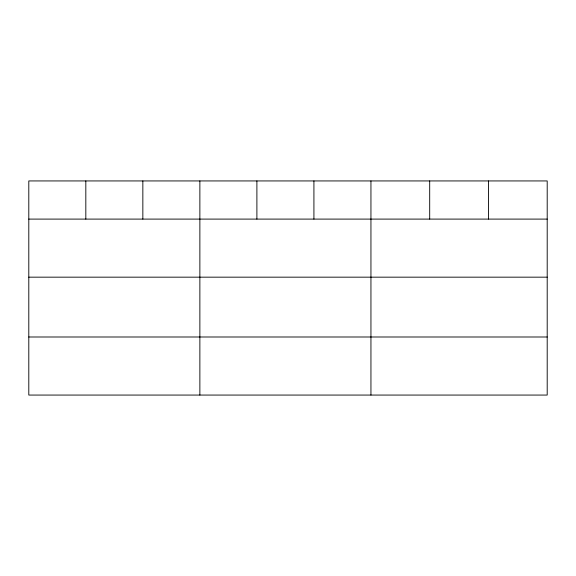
<?xml version="1.0" encoding="UTF-8"?>
<svg xmlns="http://www.w3.org/2000/svg" width="576" height="576" viewBox="0 0 576 576"><rect width="100%" height="100%" fill="white"/><g stroke="black" fill="none" stroke-linecap="round" stroke-linejoin="round"><path stroke-width="0.86" d="M547.2 277.164L547.2 180.936L28.8 180.936L28.8 395.064L547.2 395.064L547.2 277.164L28.8 277.164M28.8 219.096L547.2 219.096M28.8 336.996L547.2 336.996M488.448 180.936L488.448 219.096M429.696 180.936L429.696 219.096M370.944 180.936L370.944 395.064M313.92 180.936L313.92 219.096M256.896 180.936L256.896 219.096M199.872 180.936L199.872 395.064M142.848 180.936L142.848 219.096M85.824 180.936L85.824 219.096"/></g></svg>
